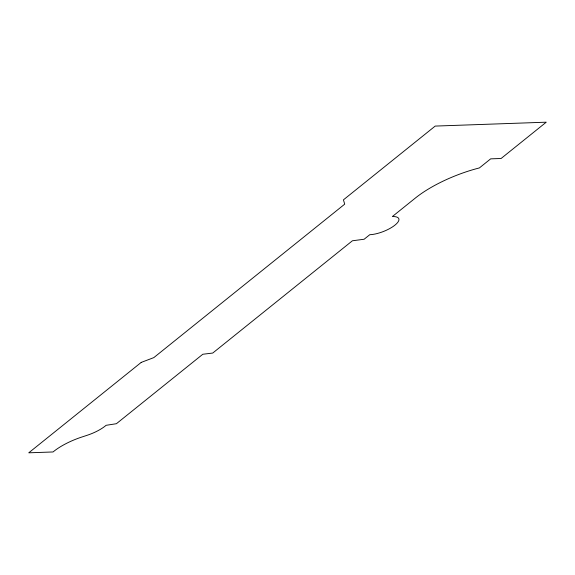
<?xml version="1.0" encoding="UTF-8"?>
<svg xmlns="http://www.w3.org/2000/svg" width="575" height="575" viewBox="0 0 575 575"><rect width="100%" height="100%" fill="white"/><g stroke="black" fill="none" stroke-linecap="round" stroke-linejoin="round"><path stroke-width="0.86" d="M141.22 362.401L28.75 452.812L53.044 451.964A36.915 12.262 -21.3 0 1 81.801 437.043L86.998 435.34A24.071 8 -21.3 0 0 106.109 425.313L116.416 423.703L202.803 354.25L212.743 353.05L352.403 240.781L364.126 239.243L369.768 234.708A19.047 6.325 -21.3 0 0 394.946 225.141A19.047 6.325 -21.3 0 0 392.351 216.552L415.897 197.62A68.015 22.59 -21.3 0 1 479.385 167.929L490.676 158.851L501.091 158.492L546.25 122.188L435.196 126.083L343.426 199.856L344.72 204.147L153.805 357.621L141.22 362.401"/></g></svg>
